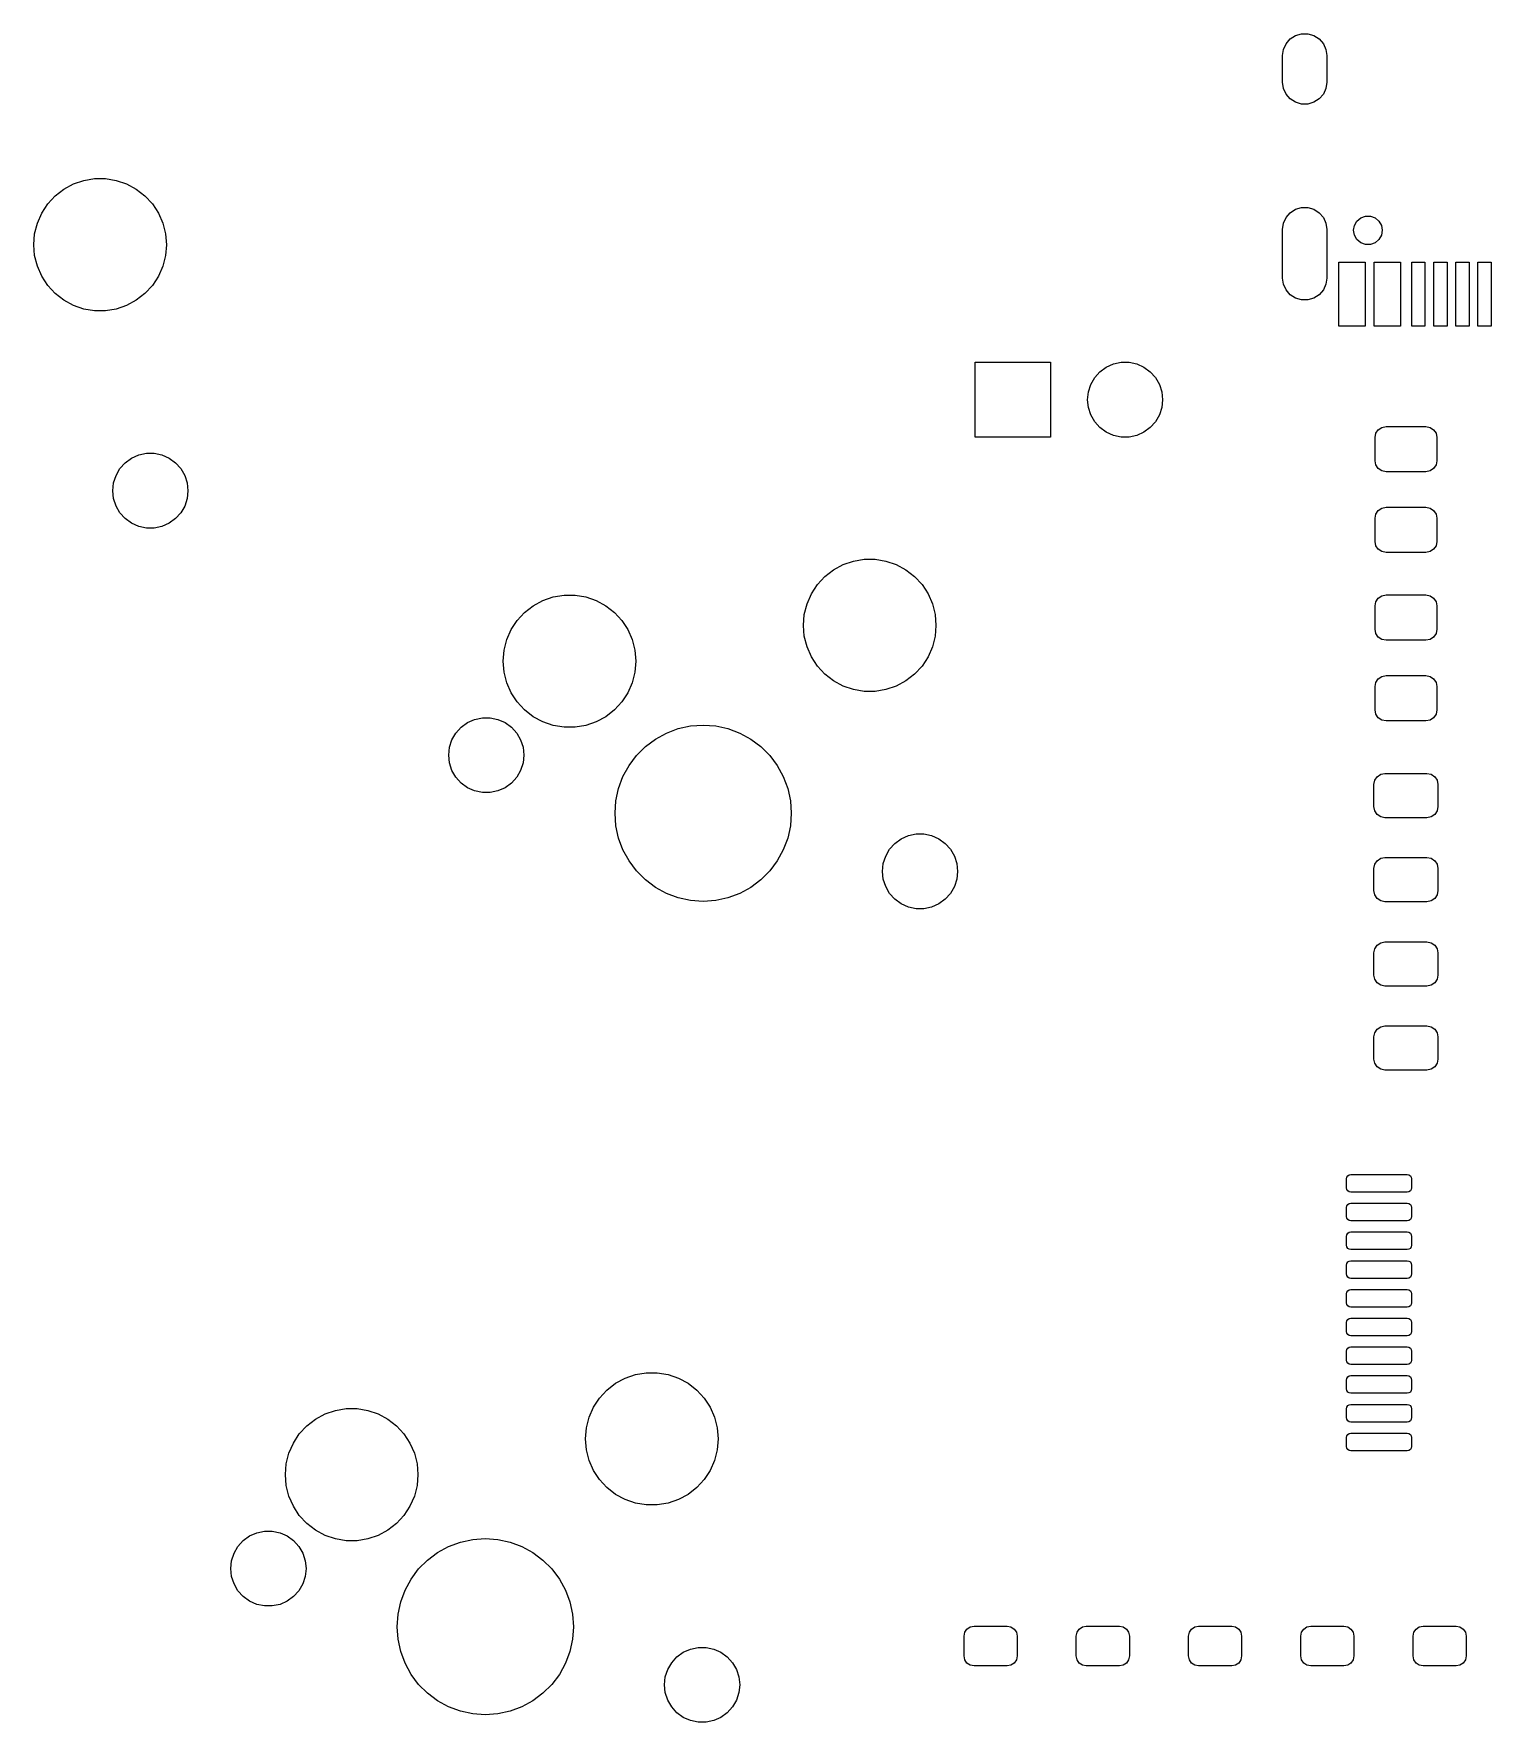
# Model space of a CAD drawing. Extents: x 46 to 265, y -123 to -28.
# Drawn here: x 122.88 to 155.85, y -73.86 to -35.67 of the extents above; entities that cross this region are included whole.
import ezdxf

# ---------------------------------------------------------------- set-up
doc = ezdxf.new("R2010")
doc.units = 0
doc.layers.add('BLACK', color=7, linetype='CONTINUOUS')

msp = doc.modelspace()

# ---------------------------------------------------------------- linework, layer by layer
at = {"layer": 'BLACK', "linetype": 'CONTINUOUS'}
for p, q in [((151.154, -36.0191), (151.213, -35.8897)), ((151.213, -35.8897), (151.307, -35.7821)), ((151.307, -35.7821), (151.426, -35.7052)), ((151.426, -35.7052), (151.563, -35.6651)), ((151.563, -35.6651), (151.705, -35.6651)), ((151.705, -35.6651), (151.842, -35.7052)), ((151.842, -35.7052), (151.961, -35.7821)), ((151.961, -35.7821), (152.055, -35.8897)), ((152.055, -35.8897), (152.114, -36.0191)), ((151.134, -36.16), (151.154, -36.0191)), ((151.134, -36.76), (151.134, -36.16)), ((152.114, -36.0191), (152.134, -36.16)), ((152.134, -36.16), (152.134, -36.76)), ((151.154, -36.9009), (151.134, -36.76)), ((151.213, -37.0303), (151.154, -36.9009)), ((151.307, -37.1379), (151.213, -37.0303)), ((152.055, -37.0303), (151.961, -37.1379)), ((152.114, -36.9009), (152.055, -37.0303)), ((152.134, -36.76), (152.114, -36.9009)), ((151.426, -37.2148), (151.307, -37.1379)), ((151.563, -37.2549), (151.426, -37.2148)), ((151.705, -37.2549), (151.563, -37.2549)), ((151.842, -37.2148), (151.705, -37.2549)), ((151.961, -37.1379), (151.842, -37.2148)), ((124.007, -38.983), (124.252, -38.9422)), ((124.252, -38.9422), (124.499, -38.9422)), ((124.499, -38.9422), (124.744, -38.983)), ((123.192, -39.5157), (123.36, -39.3335)), ((123.36, -39.3335), (123.555, -39.1813)), ((123.555, -39.1813), (123.773, -39.0634)), ((123.773, -39.0634), (124.007, -38.983)), ((124.744, -38.983), (124.978, -39.0634)), ((124.978, -39.0634), (125.196, -39.1813)), ((125.196, -39.1813), (125.392, -39.3335)), ((125.392, -39.3335), (125.559, -39.5157)), ((123.056, -39.7231), (123.192, -39.5157)), ((125.559, -39.5157), (125.695, -39.7231)), ((151.213, -39.8197), (151.307, -39.7121)), ((151.307, -39.7121), (151.426, -39.6352)), ((151.426, -39.6352), (151.563, -39.5951)), ((151.563, -39.5951), (151.705, -39.5951)), ((151.705, -39.5951), (151.842, -39.6352)), ((151.842, -39.6352), (151.961, -39.7121)), ((151.961, -39.7121), (152.055, -39.8197)), ((122.896, -40.1902), (122.957, -39.95)), ((122.957, -39.95), (123.056, -39.7231)), ((125.695, -39.7231), (125.794, -39.95)), ((125.794, -39.95), (125.855, -40.1902)), ((151.134, -40.09), (151.154, -39.9491)), ((151.134, -41.19), (151.134, -40.09)), ((151.154, -39.9491), (151.213, -39.8197)), ((152.055, -39.8197), (152.114, -39.9491)), ((152.114, -39.9491), (152.134, -40.09)), ((152.134, -40.09), (152.134, -41.19)), ((152.739, -40.11), (152.759, -39.9988)), ((152.759, -39.9988), (152.815, -39.9011)), ((152.815, -39.9011), (152.901, -39.8285)), ((152.901, -39.8285), (153.008, -39.7899)), ((153.008, -39.7899), (153.12, -39.7899)), ((153.12, -39.7899), (153.226, -39.8285)), ((153.226, -39.8285), (153.313, -39.9011)), ((153.313, -39.9011), (153.369, -39.9988)), ((153.369, -39.9988), (153.389, -40.11)), ((122.876, -40.4371), (122.896, -40.1902)), ((122.896, -40.684), (122.876, -40.4371)), ((125.855, -40.1902), (125.876, -40.4371)), ((125.876, -40.4371), (125.855, -40.684)), ((152.759, -40.2212), (152.739, -40.11)), ((152.815, -40.3189), (152.759, -40.2212)), ((152.901, -40.3915), (152.815, -40.3189)), ((153.008, -40.4301), (152.901, -40.3915)), ((153.12, -40.4301), (153.008, -40.4301)), ((153.226, -40.3915), (153.12, -40.4301)), ((153.313, -40.3189), (153.226, -40.3915)), ((153.369, -40.2212), (153.313, -40.3189)), ((153.389, -40.11), (153.369, -40.2212)), ((122.957, -40.9241), (122.896, -40.684)), ((125.855, -40.684), (125.794, -40.9241)), ((152.404, -42.28), (152.404, -40.83)), ((152.404, -40.83), (153.004, -40.83)), ((153.004, -40.83), (153.004, -42.28)), ((153.204, -42.28), (153.204, -40.83)), ((153.204, -40.83), (153.804, -40.83)), ((153.804, -40.83), (153.804, -42.28)), ((154.054, -42.28), (154.054, -40.83)), ((154.054, -40.83), (154.354, -40.83)), ((154.354, -40.83), (154.354, -42.28)), ((154.554, -42.28), (154.554, -40.83)), ((154.554, -40.83), (154.854, -40.83)), ((154.854, -40.83), (154.854, -42.28)), ((155.054, -42.28), (155.054, -40.83)), ((155.054, -40.83), (155.354, -40.83)), ((155.354, -40.83), (155.354, -42.28)), ((155.554, -42.28), (155.554, -40.83)), ((155.554, -40.83), (155.854, -40.83)), ((155.854, -40.83), (155.854, -42.28)), ((123.056, -41.151), (122.957, -40.9241)), ((123.192, -41.3584), (123.056, -41.151)), ((125.695, -41.151), (125.559, -41.3584)), ((125.794, -40.9241), (125.695, -41.151)), ((151.154, -41.3309), (151.134, -41.19)), ((152.134, -41.19), (152.114, -41.3309)), ((123.36, -41.5407), (123.192, -41.3584)), ((123.555, -41.6928), (123.36, -41.5407)), ((125.392, -41.5407), (125.196, -41.6928)), ((125.559, -41.3584), (125.392, -41.5407)), ((151.213, -41.4603), (151.154, -41.3309)), ((151.307, -41.5679), (151.213, -41.4603)), ((151.426, -41.6448), (151.307, -41.5679)), ((151.961, -41.5679), (151.842, -41.6448)), ((152.055, -41.4603), (151.961, -41.5679)), ((152.114, -41.3309), (152.055, -41.4603)), ((123.773, -41.8107), (123.555, -41.6928)), ((124.007, -41.8912), (123.773, -41.8107)), ((124.252, -41.9319), (124.007, -41.8912)), ((124.499, -41.9319), (124.252, -41.9319)), ((124.744, -41.8912), (124.499, -41.9319)), ((124.978, -41.8107), (124.744, -41.8912)), ((125.196, -41.6928), (124.978, -41.8107)), ((151.563, -41.6849), (151.426, -41.6448)), ((151.705, -41.6849), (151.563, -41.6849)), ((151.842, -41.6448), (151.705, -41.6849)), ((153.004, -42.28), (152.404, -42.28)), ((153.804, -42.28), (153.204, -42.28)), ((154.354, -42.28), (154.054, -42.28)), ((154.854, -42.28), (154.554, -42.28)), ((155.354, -42.28), (155.054, -42.28)), ((155.854, -42.28), (155.554, -42.28)), ((144.179, -44.792), (144.179, -43.092)), ((144.179, -43.092), (145.879, -43.092)), ((145.879, -43.092), (145.879, -44.792)), ((147.144, -43.2059), (147.306, -43.1336)), ((147.306, -43.1336), (147.48, -43.0967)), ((147.48, -43.0967), (147.658, -43.0967)), ((147.658, -43.0967), (147.832, -43.1336)), ((147.832, -43.1336), (147.994, -43.2059)), ((146.792, -43.5963), (146.881, -43.4424)), ((146.881, -43.4424), (147, -43.3103)), ((147, -43.3103), (147.144, -43.2059)), ((147.994, -43.2059), (148.138, -43.3103)), ((148.138, -43.3103), (148.257, -43.4424)), ((148.257, -43.4424), (148.346, -43.5963)), ((146.719, -43.942), (146.738, -43.7653)), ((146.738, -43.7653), (146.792, -43.5963)), ((148.346, -43.5963), (148.4, -43.7653)), ((148.4, -43.7653), (148.419, -43.942)), ((146.738, -44.1187), (146.719, -43.942)), ((146.792, -44.2877), (146.738, -44.1187)), ((146.881, -44.4416), (146.792, -44.2877)), ((148.346, -44.2877), (148.257, -44.4416)), ((148.4, -44.1187), (148.346, -44.2877)), ((148.419, -43.942), (148.4, -44.1187)), ((147, -44.5737), (146.881, -44.4416)), ((147.144, -44.6781), (147, -44.5737)), ((147.306, -44.7504), (147.144, -44.6781)), ((147.994, -44.6781), (147.832, -44.7504)), ((148.138, -44.5737), (147.994, -44.6781)), ((148.257, -44.4416), (148.138, -44.5737)), ((153.243, -44.7033), (153.297, -44.6222)), ((153.297, -44.6222), (153.378, -44.568)), ((153.378, -44.568), (153.474, -44.549)), ((153.474, -44.549), (154.374, -44.549)), ((154.374, -44.549), (154.47, -44.568)), ((154.47, -44.568), (154.551, -44.6222)), ((154.551, -44.6222), (154.605, -44.7033)), ((145.879, -44.792), (144.179, -44.792)), ((147.48, -44.7873), (147.306, -44.7504)), ((147.658, -44.7873), (147.48, -44.7873)), ((147.832, -44.7504), (147.658, -44.7873)), ((153.224, -44.799), (153.243, -44.7033)), ((153.224, -45.324), (153.224, -44.799)), ((154.605, -44.7033), (154.624, -44.799)), ((154.624, -44.799), (154.624, -45.324)), ((124.826, -45.5012), (124.945, -45.369)), ((124.945, -45.369), (125.089, -45.2645)), ((125.089, -45.2645), (125.251, -45.1921)), ((125.251, -45.1921), (125.425, -45.1551)), ((125.425, -45.1551), (125.603, -45.1551)), ((125.603, -45.1551), (125.777, -45.1921)), ((125.777, -45.1921), (125.94, -45.2645)), ((125.94, -45.2645), (126.084, -45.369)), ((126.084, -45.369), (126.203, -45.5012)), ((153.243, -45.4197), (153.224, -45.324)), ((153.297, -45.5008), (153.243, -45.4197)), ((154.605, -45.4197), (154.551, -45.5008)), ((154.624, -45.324), (154.605, -45.4197)), ((124.663, -46.0014), (124.682, -45.8245)), ((124.682, -45.8245), (124.737, -45.6553)), ((124.737, -45.6553), (124.826, -45.5012)), ((126.203, -45.5012), (126.292, -45.6553)), ((126.292, -45.6553), (126.347, -45.8245)), ((126.347, -45.8245), (126.365, -46.0014)), ((153.378, -45.555), (153.297, -45.5008)), ((153.474, -45.574), (153.378, -45.555)), ((154.374, -45.574), (153.474, -45.574)), ((154.47, -45.555), (154.374, -45.574)), ((154.551, -45.5008), (154.47, -45.555)), ((124.682, -46.1783), (124.663, -46.0014)), ((124.737, -46.3475), (124.682, -46.1783)), ((126.347, -46.1783), (126.292, -46.3475)), ((126.365, -46.0014), (126.347, -46.1783)), ((124.826, -46.5015), (124.737, -46.3475)), ((124.945, -46.6337), (124.826, -46.5015)), ((126.203, -46.5015), (126.084, -46.6337)), ((126.292, -46.3475), (126.203, -46.5015)), ((153.224, -46.624), (153.243, -46.5283)), ((153.243, -46.5283), (153.297, -46.4472)), ((153.297, -46.4472), (153.378, -46.393)), ((153.378, -46.393), (153.474, -46.374)), ((153.474, -46.374), (154.374, -46.374)), ((154.374, -46.374), (154.47, -46.393)), ((154.47, -46.393), (154.551, -46.4472)), ((154.551, -46.4472), (154.605, -46.5283)), ((154.605, -46.5283), (154.624, -46.624)), ((125.089, -46.7383), (124.945, -46.6337)), ((125.251, -46.8106), (125.089, -46.7383)), ((125.425, -46.8476), (125.251, -46.8106)), ((125.603, -46.8476), (125.425, -46.8476)), ((125.777, -46.8106), (125.603, -46.8476)), ((125.94, -46.7383), (125.777, -46.8106)), ((126.084, -46.6337), (125.94, -46.7383)), ((153.224, -47.149), (153.224, -46.624)), ((154.624, -46.624), (154.624, -47.149)), ((153.243, -47.2447), (153.224, -47.149)), ((153.297, -47.3258), (153.243, -47.2447)), ((153.378, -47.38), (153.297, -47.3258)), ((154.551, -47.3258), (154.47, -47.38)), ((154.605, -47.2447), (154.551, -47.3258)), ((154.624, -47.149), (154.605, -47.2447)), ((140.97, -47.792), (141.188, -47.6741)), ((141.188, -47.6741), (141.422, -47.5936)), ((141.422, -47.5936), (141.667, -47.5529)), ((141.667, -47.5529), (141.914, -47.5529)), ((141.914, -47.5529), (142.159, -47.5936)), ((142.159, -47.5936), (142.393, -47.6741)), ((142.393, -47.6741), (142.611, -47.792)), ((153.474, -47.399), (153.378, -47.38)), ((154.374, -47.399), (153.474, -47.399)), ((154.47, -47.38), (154.374, -47.399)), ((140.607, -48.1264), (140.774, -47.9442)), ((140.774, -47.9442), (140.97, -47.792)), ((142.611, -47.792), (142.806, -47.9442)), ((142.806, -47.9442), (142.974, -48.1264)), ((134.179, -48.6019), (134.397, -48.484)), ((134.397, -48.484), (134.631, -48.4036)), ((134.631, -48.4036), (134.876, -48.3628)), ((134.876, -48.3628), (135.123, -48.3628)), ((135.123, -48.3628), (135.368, -48.4036)), ((135.368, -48.4036), (135.602, -48.484)), ((135.602, -48.484), (135.82, -48.6019)), ((140.372, -48.5607), (140.471, -48.3338)), ((140.471, -48.3338), (140.607, -48.1264)), ((142.974, -48.1264), (143.11, -48.3338)), ((143.11, -48.3338), (143.209, -48.5607)), ((153.243, -48.5133), (153.297, -48.4322)), ((153.297, -48.4322), (153.378, -48.378)), ((153.378, -48.378), (153.474, -48.359)), ((153.474, -48.359), (154.374, -48.359)), ((154.374, -48.359), (154.47, -48.378)), ((154.47, -48.378), (154.551, -48.4322)), ((154.551, -48.4322), (154.605, -48.5133)), ((133.816, -48.9364), (133.983, -48.7541)), ((133.983, -48.7541), (134.179, -48.6019)), ((135.82, -48.6019), (136.015, -48.7541)), ((136.015, -48.7541), (136.183, -48.9364)), ((140.29, -49.0477), (140.311, -48.8009)), ((140.311, -48.8009), (140.372, -48.5607)), ((143.209, -48.5607), (143.27, -48.8009)), ((143.27, -48.8009), (143.29, -49.0477)), ((153.224, -48.609), (153.243, -48.5133)), ((153.224, -49.134), (153.224, -48.609)), ((154.605, -48.5133), (154.624, -48.609)), ((154.624, -48.609), (154.624, -49.134)), ((133.581, -49.3706), (133.68, -49.1438)), ((133.68, -49.1438), (133.816, -48.9364)), ((136.183, -48.9364), (136.319, -49.1438)), ((136.319, -49.1438), (136.418, -49.3706)), ((140.311, -49.2946), (140.29, -49.0477)), ((143.29, -49.0477), (143.27, -49.2946)), ((153.243, -49.2297), (153.224, -49.134)), ((153.297, -49.3108), (153.243, -49.2297)), ((154.605, -49.2297), (154.551, -49.3108)), ((154.624, -49.134), (154.605, -49.2297)), ((133.499, -49.8577), (133.52, -49.6108)), ((133.52, -49.6108), (133.581, -49.3706)), ((136.418, -49.3706), (136.479, -49.6108)), ((136.479, -49.6108), (136.499, -49.8577)), ((140.372, -49.5348), (140.311, -49.2946)), ((140.471, -49.7617), (140.372, -49.5348)), ((143.209, -49.5348), (143.11, -49.7617)), ((143.27, -49.2946), (143.209, -49.5348)), ((153.378, -49.365), (153.297, -49.3108)), ((153.474, -49.384), (153.378, -49.365)), ((154.374, -49.384), (153.474, -49.384)), ((154.47, -49.365), (154.374, -49.384)), ((154.551, -49.3108), (154.47, -49.365)), ((133.52, -50.1046), (133.499, -49.8577)), ((136.499, -49.8577), (136.479, -50.1046)), ((140.607, -49.9691), (140.471, -49.7617)), ((140.774, -50.1513), (140.607, -49.9691)), ((142.974, -49.9691), (142.806, -50.1513)), ((143.11, -49.7617), (142.974, -49.9691)), ((133.581, -50.3447), (133.52, -50.1046)), ((133.68, -50.5716), (133.581, -50.3447)), ((136.418, -50.3447), (136.319, -50.5716)), ((136.479, -50.1046), (136.418, -50.3447)), ((140.97, -50.3035), (140.774, -50.1513)), ((141.188, -50.4214), (140.97, -50.3035)), ((142.611, -50.3035), (142.393, -50.4214)), ((142.806, -50.1513), (142.611, -50.3035)), ((153.224, -50.434), (153.243, -50.3383)), ((153.243, -50.3383), (153.297, -50.2572)), ((153.297, -50.2572), (153.378, -50.203)), ((153.378, -50.203), (153.474, -50.184)), ((153.474, -50.184), (154.374, -50.184)), ((154.374, -50.184), (154.47, -50.203)), ((154.47, -50.203), (154.551, -50.2572)), ((154.551, -50.2572), (154.605, -50.3383)), ((154.605, -50.3383), (154.624, -50.434)), ((133.816, -50.779), (133.68, -50.5716)), ((133.983, -50.9613), (133.816, -50.779)), ((136.183, -50.779), (136.015, -50.9613)), ((136.319, -50.5716), (136.183, -50.779)), ((141.422, -50.5018), (141.188, -50.4214)), ((141.667, -50.5426), (141.422, -50.5018)), ((141.914, -50.5426), (141.667, -50.5426)), ((142.159, -50.5018), (141.914, -50.5426)), ((142.393, -50.4214), (142.159, -50.5018)), ((153.224, -50.959), (153.224, -50.434)), ((154.624, -50.434), (154.624, -50.959)), ((132.69, -51.2455), (132.852, -51.1732)), ((132.852, -51.1732), (133.026, -51.1362)), ((133.026, -51.1362), (133.204, -51.1362)), ((133.204, -51.1362), (133.378, -51.1732)), ((133.378, -51.1732), (133.541, -51.2455)), ((134.179, -51.1134), (133.983, -50.9613)), ((134.397, -51.2314), (134.179, -51.1134)), ((135.82, -51.1134), (135.602, -51.2314)), ((136.015, -50.9613), (135.82, -51.1134)), ((153.243, -51.0547), (153.224, -50.959)), ((153.297, -51.1358), (153.243, -51.0547)), ((153.378, -51.19), (153.297, -51.1358)), ((154.551, -51.1358), (154.47, -51.19)), ((154.605, -51.0547), (154.551, -51.1358)), ((154.624, -50.959), (154.605, -51.0547)), ((132.338, -51.6364), (132.427, -51.4823)), ((132.427, -51.4823), (132.546, -51.3501)), ((132.546, -51.3501), (132.69, -51.2455)), ((133.541, -51.2455), (133.685, -51.3501)), ((133.685, -51.3501), (133.804, -51.4823)), ((133.804, -51.4823), (133.893, -51.6364)), ((134.631, -51.3118), (134.397, -51.2314)), ((134.876, -51.3526), (134.631, -51.3118)), ((135.123, -51.3526), (134.876, -51.3526)), ((135.368, -51.3118), (135.123, -51.3526)), ((135.602, -51.2314), (135.368, -51.3118)), ((136.944, -51.6199), (137.194, -51.4835)), ((137.194, -51.4835), (137.46, -51.3841)), ((137.46, -51.3841), (137.738, -51.3236)), ((137.738, -51.3236), (138.022, -51.3033)), ((138.022, -51.3033), (138.306, -51.3236)), ((138.306, -51.3236), (138.584, -51.3841)), ((138.584, -51.3841), (138.85, -51.4835)), ((138.85, -51.4835), (139.1, -51.6199)), ((153.474, -51.209), (153.378, -51.19)), ((154.374, -51.209), (153.474, -51.209)), ((154.47, -51.19), (154.374, -51.209)), ((132.264, -51.9824), (132.283, -51.8055)), ((132.283, -51.8055), (132.338, -51.6364)), ((133.893, -51.6364), (133.948, -51.8055)), ((133.948, -51.8055), (133.966, -51.9824)), ((136.515, -51.9915), (136.716, -51.7904)), ((136.716, -51.7904), (136.944, -51.6199)), ((139.1, -51.6199), (139.328, -51.7904)), ((139.328, -51.7904), (139.529, -51.9915)), ((132.283, -52.1594), (132.264, -51.9824)), ((132.338, -52.3285), (132.283, -52.1594)), ((133.948, -52.1594), (133.893, -52.3285)), ((133.966, -51.9824), (133.948, -52.1594)), ((136.208, -52.469), (136.345, -52.2193)), ((136.345, -52.2193), (136.515, -51.9915)), ((139.529, -51.9915), (139.7, -52.2193)), ((139.7, -52.2193), (139.836, -52.469)), ((132.427, -52.4826), (132.338, -52.3285)), ((132.546, -52.6148), (132.427, -52.4826)), ((132.69, -52.7193), (132.546, -52.6148)), ((133.685, -52.6148), (133.541, -52.7193)), ((133.804, -52.4826), (133.685, -52.6148)), ((133.893, -52.3285), (133.804, -52.4826)), ((136.109, -52.7355), (136.208, -52.469)), ((139.836, -52.469), (139.935, -52.7355)), ((153.199, -52.648), (153.218, -52.5523)), ((153.199, -53.148), (153.199, -52.648)), ((153.218, -52.5523), (153.272, -52.4712)), ((153.272, -52.4712), (153.353, -52.417)), ((153.353, -52.417), (153.449, -52.398)), ((153.449, -52.398), (154.399, -52.398)), ((154.399, -52.398), (154.495, -52.417)), ((154.495, -52.417), (154.576, -52.4712)), ((154.576, -52.4712), (154.63, -52.5523)), ((154.63, -52.5523), (154.649, -52.648)), ((154.649, -52.648), (154.649, -53.148)), ((132.852, -52.7917), (132.69, -52.7193)), ((133.026, -52.8287), (132.852, -52.7917)), ((133.204, -52.8287), (133.026, -52.8287)), ((133.378, -52.7917), (133.204, -52.8287)), ((133.541, -52.7193), (133.378, -52.7917)), ((136.028, -53.2972), (136.049, -53.0135)), ((136.049, -53.0135), (136.109, -52.7355)), ((139.935, -52.7355), (139.996, -53.0135)), ((139.996, -53.0135), (140.016, -53.2972)), ((136.049, -53.581), (136.028, -53.2972)), ((140.016, -53.2972), (139.996, -53.581)), ((153.218, -53.2437), (153.199, -53.148)), ((153.272, -53.3248), (153.218, -53.2437)), ((153.353, -53.379), (153.272, -53.3248)), ((153.449, -53.398), (153.353, -53.379)), ((154.399, -53.398), (153.449, -53.398)), ((154.495, -53.379), (154.399, -53.398)), ((154.576, -53.3248), (154.495, -53.379)), ((154.63, -53.2437), (154.576, -53.3248)), ((154.649, -53.148), (154.63, -53.2437)), ((136.109, -53.859), (136.049, -53.581)), ((139.996, -53.581), (139.935, -53.859)), ((142.504, -53.8751), (142.666, -53.8028)), ((142.666, -53.8028), (142.84, -53.7658)), ((142.84, -53.7658), (143.018, -53.7658)), ((143.018, -53.7658), (143.192, -53.8028)), ((143.192, -53.8028), (143.355, -53.8751)), ((136.208, -54.1255), (136.109, -53.859)), ((136.345, -54.3752), (136.208, -54.1255)), ((139.836, -54.1255), (139.7, -54.3752)), ((139.935, -53.859), (139.836, -54.1255)), ((142.152, -54.266), (142.241, -54.1119)), ((142.241, -54.1119), (142.36, -53.9797)), ((142.36, -53.9797), (142.504, -53.8751)), ((143.355, -53.8751), (143.498, -53.9797)), ((143.498, -53.9797), (143.617, -54.1119)), ((143.617, -54.1119), (143.706, -54.266)), ((136.515, -54.603), (136.345, -54.3752)), ((136.716, -54.8041), (136.515, -54.603)), ((139.529, -54.603), (139.328, -54.8041)), ((139.7, -54.3752), (139.529, -54.603)), ((142.078, -54.612), (142.097, -54.4351)), ((142.097, -54.789), (142.078, -54.612)), ((142.097, -54.4351), (142.152, -54.266)), ((143.706, -54.266), (143.761, -54.4351)), ((143.761, -54.4351), (143.78, -54.612)), ((143.78, -54.612), (143.761, -54.789)), ((153.199, -54.548), (153.218, -54.4523)), ((153.199, -55.048), (153.199, -54.548)), ((153.218, -54.4523), (153.272, -54.3712)), ((153.272, -54.3712), (153.353, -54.317)), ((153.353, -54.317), (153.449, -54.298)), ((153.449, -54.298), (154.399, -54.298)), ((154.399, -54.298), (154.495, -54.317)), ((154.495, -54.317), (154.576, -54.3712)), ((154.576, -54.3712), (154.63, -54.4523)), ((154.63, -54.4523), (154.649, -54.548)), ((154.649, -54.548), (154.649, -55.048)), ((136.944, -54.9746), (136.716, -54.8041)), ((137.194, -55.111), (136.944, -54.9746)), ((139.1, -54.9746), (138.85, -55.111)), ((139.328, -54.8041), (139.1, -54.9746)), ((142.152, -54.9581), (142.097, -54.789)), ((142.241, -55.1122), (142.152, -54.9581)), ((143.706, -54.9581), (143.617, -55.1122)), ((143.761, -54.789), (143.706, -54.9581)), ((137.46, -55.2104), (137.194, -55.111)), ((137.738, -55.2709), (137.46, -55.2104)), ((138.022, -55.2911), (137.738, -55.2709)), ((138.306, -55.2709), (138.022, -55.2911)), ((138.584, -55.2104), (138.306, -55.2709)), ((138.85, -55.111), (138.584, -55.2104)), ((142.36, -55.2444), (142.241, -55.1122)), ((142.504, -55.349), (142.36, -55.2444)), ((142.666, -55.4213), (142.504, -55.349)), ((143.355, -55.349), (143.192, -55.4213)), ((143.498, -55.2444), (143.355, -55.349)), ((143.617, -55.1122), (143.498, -55.2444)), ((153.218, -55.1437), (153.199, -55.048)), ((153.272, -55.2248), (153.218, -55.1437)), ((153.353, -55.279), (153.272, -55.2248)), ((153.449, -55.298), (153.353, -55.279)), ((154.399, -55.298), (153.449, -55.298)), ((154.495, -55.279), (154.399, -55.298)), ((154.576, -55.2248), (154.495, -55.279)), ((154.63, -55.1437), (154.576, -55.2248)), ((154.649, -55.048), (154.63, -55.1437)), ((142.84, -55.4583), (142.666, -55.4213)), ((143.018, -55.4583), (142.84, -55.4583)), ((143.192, -55.4213), (143.018, -55.4583)), ((153.199, -56.458), (153.218, -56.3623)), ((153.199, -56.958), (153.199, -56.458)), ((153.218, -56.3623), (153.272, -56.2812)), ((153.272, -56.2812), (153.353, -56.227)), ((153.353, -56.227), (153.449, -56.208)), ((153.449, -56.208), (154.399, -56.208)), ((154.399, -56.208), (154.495, -56.227)), ((154.495, -56.227), (154.576, -56.2812)), ((154.576, -56.2812), (154.63, -56.3623)), ((154.63, -56.3623), (154.649, -56.458)), ((154.649, -56.458), (154.649, -56.958)), ((153.218, -57.0537), (153.199, -56.958)), ((153.272, -57.1348), (153.218, -57.0537)), ((153.353, -57.189), (153.272, -57.1348)), ((153.449, -57.208), (153.353, -57.189)), ((154.399, -57.208), (153.449, -57.208)), ((154.495, -57.189), (154.399, -57.208)), ((154.576, -57.1348), (154.495, -57.189)), ((154.63, -57.0537), (154.576, -57.1348)), ((154.649, -56.958), (154.63, -57.0537)), ((153.199, -58.358), (153.218, -58.2623)), ((153.199, -58.858), (153.199, -58.358)), ((153.218, -58.2623), (153.272, -58.1812)), ((153.272, -58.1812), (153.353, -58.127)), ((153.353, -58.127), (153.449, -58.108)), ((153.449, -58.108), (154.399, -58.108)), ((154.399, -58.108), (154.495, -58.127)), ((154.495, -58.127), (154.576, -58.1812)), ((154.576, -58.1812), (154.63, -58.2623)), ((154.63, -58.2623), (154.649, -58.358)), ((154.649, -58.358), (154.649, -58.858)), ((153.218, -58.9537), (153.199, -58.858)), ((153.272, -59.0348), (153.218, -58.9537)), ((153.353, -59.089), (153.272, -59.0348)), ((153.449, -59.108), (153.353, -59.089)), ((154.399, -59.108), (153.449, -59.108)), ((154.495, -59.089), (154.399, -59.108)), ((154.576, -59.0348), (154.495, -59.089)), ((154.63, -58.9537), (154.576, -59.0348)), ((154.649, -58.858), (154.63, -58.9537)), ((152.607, -61.4983), (152.64, -61.4766)), ((152.64, -61.4766), (152.678, -61.469)), ((152.678, -61.469), (153.953, -61.469)), ((153.953, -61.469), (153.991, -61.4766)), ((153.991, -61.4766), (154.024, -61.4983)), ((152.578, -61.569), (152.586, -61.5307)), ((152.578, -61.769), (152.578, -61.569)), ((152.586, -61.8073), (152.578, -61.769)), ((152.586, -61.5307), (152.607, -61.4983)), ((152.607, -61.8397), (152.586, -61.8073)), ((152.64, -61.8614), (152.607, -61.8397)), ((152.678, -61.869), (152.64, -61.8614)), ((153.953, -61.869), (152.678, -61.869)), ((153.991, -61.8614), (153.953, -61.869)), ((154.024, -61.8397), (153.991, -61.8614)), ((154.024, -61.4983), (154.045, -61.5307)), ((154.045, -61.8073), (154.024, -61.8397)), ((154.045, -61.5307), (154.053, -61.569)), ((154.053, -61.769), (154.045, -61.8073)), ((154.053, -61.569), (154.053, -61.769)), ((152.578, -62.219), (152.586, -62.1807)), ((152.578, -62.419), (152.578, -62.219)), ((152.586, -62.1807), (152.607, -62.1483)), ((152.607, -62.1483), (152.64, -62.1266)), ((152.64, -62.1266), (152.678, -62.119)), ((152.678, -62.119), (153.953, -62.119)), ((153.953, -62.119), (153.991, -62.1266)), ((153.991, -62.1266), (154.024, -62.1483)), ((154.024, -62.1483), (154.045, -62.1807)), ((154.045, -62.1807), (154.053, -62.219)), ((154.053, -62.219), (154.053, -62.419)), ((152.586, -62.4573), (152.578, -62.419)), ((152.607, -62.4897), (152.586, -62.4573)), ((152.64, -62.5114), (152.607, -62.4897)), ((152.678, -62.519), (152.64, -62.5114)), ((153.953, -62.519), (152.678, -62.519)), ((153.991, -62.5114), (153.953, -62.519)), ((154.024, -62.4897), (153.991, -62.5114)), ((154.045, -62.4573), (154.024, -62.4897)), ((154.053, -62.419), (154.045, -62.4573)), ((152.578, -62.869), (152.586, -62.8307)), ((152.578, -63.069), (152.578, -62.869)), ((152.586, -62.8307), (152.607, -62.7983)), ((152.607, -62.7983), (152.64, -62.7766)), ((152.64, -62.7766), (152.678, -62.769)), ((152.678, -62.769), (153.953, -62.769)), ((153.953, -62.769), (153.991, -62.7766)), ((153.991, -62.7766), (154.024, -62.7983)), ((154.024, -62.7983), (154.045, -62.8307)), ((154.045, -62.8307), (154.053, -62.869)), ((154.053, -62.869), (154.053, -63.069)), ((152.586, -63.1073), (152.578, -63.069)), ((152.607, -63.1397), (152.586, -63.1073)), ((152.64, -63.1614), (152.607, -63.1397)), ((152.678, -63.169), (152.64, -63.1614)), ((153.953, -63.169), (152.678, -63.169)), ((153.991, -63.1614), (153.953, -63.169)), ((154.024, -63.1397), (153.991, -63.1614)), ((154.045, -63.1073), (154.024, -63.1397)), ((154.053, -63.069), (154.045, -63.1073)), ((152.578, -63.519), (152.586, -63.4807)), ((152.578, -63.719), (152.578, -63.519)), ((152.586, -63.7573), (152.578, -63.719)), ((152.586, -63.4807), (152.607, -63.4483)), ((152.607, -63.7897), (152.586, -63.7573)), ((152.607, -63.4483), (152.64, -63.4266)), ((152.64, -63.4266), (152.678, -63.419)), ((152.678, -63.419), (153.953, -63.419)), ((153.953, -63.419), (153.991, -63.4266)), ((153.991, -63.4266), (154.024, -63.4483)), ((154.024, -63.4483), (154.045, -63.4807)), ((154.045, -63.7573), (154.024, -63.7897)), ((154.045, -63.4807), (154.053, -63.519)), ((154.053, -63.719), (154.045, -63.7573)), ((154.053, -63.519), (154.053, -63.719)), ((152.578, -64.169), (152.586, -64.1307)), ((152.586, -64.1307), (152.607, -64.0983)), ((152.64, -63.8114), (152.607, -63.7897)), ((152.607, -64.0983), (152.64, -64.0766)), ((152.678, -63.819), (152.64, -63.8114)), ((152.64, -64.0766), (152.678, -64.069)), ((153.953, -63.819), (152.678, -63.819)), ((152.678, -64.069), (153.953, -64.069)), ((153.991, -63.8114), (153.953, -63.819)), ((153.953, -64.069), (153.991, -64.0766)), ((154.024, -63.7897), (153.991, -63.8114)), ((153.991, -64.0766), (154.024, -64.0983)), ((154.024, -64.0983), (154.045, -64.1307)), ((154.045, -64.1307), (154.053, -64.169)), ((152.578, -64.369), (152.578, -64.169)), ((152.586, -64.4073), (152.578, -64.369)), ((152.607, -64.4397), (152.586, -64.4073)), ((152.64, -64.4614), (152.607, -64.4397)), ((152.678, -64.469), (152.64, -64.4614)), ((153.953, -64.469), (152.678, -64.469)), ((153.991, -64.4614), (153.953, -64.469)), ((154.024, -64.4397), (153.991, -64.4614)), ((154.045, -64.4073), (154.024, -64.4397)), ((154.053, -64.369), (154.045, -64.4073)), ((154.053, -64.169), (154.053, -64.369)), ((152.578, -64.819), (152.586, -64.7807)), ((152.578, -65.019), (152.578, -64.819)), ((152.586, -64.7807), (152.607, -64.7483)), ((152.607, -64.7483), (152.64, -64.7266)), ((152.64, -64.7266), (152.678, -64.719)), ((152.678, -64.719), (153.953, -64.719)), ((153.953, -64.719), (153.991, -64.7266)), ((153.991, -64.7266), (154.024, -64.7483)), ((154.024, -64.7483), (154.045, -64.7807)), ((154.045, -64.7807), (154.053, -64.819)), ((154.053, -64.819), (154.053, -65.019)), ((152.586, -65.0573), (152.578, -65.019)), ((152.607, -65.0897), (152.586, -65.0573)), ((152.64, -65.1114), (152.607, -65.0897)), ((152.678, -65.119), (152.64, -65.1114)), ((153.953, -65.119), (152.678, -65.119)), ((153.991, -65.1114), (153.953, -65.119)), ((154.024, -65.0897), (153.991, -65.1114)), ((154.045, -65.0573), (154.024, -65.0897)), ((154.053, -65.019), (154.045, -65.0573)), ((152.578, -65.469), (152.586, -65.4307)), ((152.578, -65.669), (152.578, -65.469)), ((152.586, -65.7073), (152.578, -65.669)), ((152.586, -65.4307), (152.607, -65.3983)), ((152.607, -65.3983), (152.64, -65.3766)), ((152.64, -65.3766), (152.678, -65.369)), ((152.678, -65.369), (153.953, -65.369)), ((153.953, -65.369), (153.991, -65.3766)), ((153.991, -65.3766), (154.024, -65.3983)), ((154.024, -65.3983), (154.045, -65.4307)), ((154.045, -65.4307), (154.053, -65.469)), ((154.053, -65.669), (154.045, -65.7073)), ((154.053, -65.469), (154.053, -65.669)), ((136.039, -66.1929), (136.257, -66.075)), ((136.257, -66.075), (136.492, -65.9945)), ((136.492, -65.9945), (136.736, -65.9538)), ((136.736, -65.9538), (136.984, -65.9538)), ((136.984, -65.9538), (137.228, -65.9945)), ((137.228, -65.9945), (137.462, -66.075)), ((137.462, -66.075), (137.68, -66.1929)), ((152.607, -65.7397), (152.586, -65.7073)), ((152.586, -66.0807), (152.607, -66.0483)), ((152.64, -65.7614), (152.607, -65.7397)), ((152.607, -66.0483), (152.64, -66.0266)), ((152.678, -65.769), (152.64, -65.7614)), ((152.64, -66.0266), (152.678, -66.019)), ((153.953, -65.769), (152.678, -65.769)), ((152.678, -66.019), (153.953, -66.019)), ((153.991, -65.7614), (153.953, -65.769)), ((153.953, -66.019), (153.991, -66.0266)), ((154.024, -65.7397), (153.991, -65.7614)), ((153.991, -66.0266), (154.024, -66.0483)), ((154.045, -65.7073), (154.024, -65.7397)), ((154.024, -66.0483), (154.045, -66.0807)), ((135.676, -66.5273), (135.844, -66.345)), ((135.844, -66.345), (136.039, -66.1929)), ((137.68, -66.1929), (137.876, -66.345)), ((137.876, -66.345), (138.044, -66.5273)), ((152.578, -66.119), (152.586, -66.0807)), ((152.578, -66.319), (152.578, -66.119)), ((152.586, -66.3573), (152.578, -66.319)), ((152.607, -66.3897), (152.586, -66.3573)), ((152.64, -66.4114), (152.607, -66.3897)), ((152.678, -66.419), (152.64, -66.4114)), ((153.953, -66.419), (152.678, -66.419)), ((153.991, -66.4114), (153.953, -66.419)), ((154.024, -66.3897), (153.991, -66.4114)), ((154.045, -66.3573), (154.024, -66.3897)), ((154.045, -66.0807), (154.053, -66.119)), ((154.053, -66.319), (154.045, -66.3573)), ((154.053, -66.119), (154.053, -66.319)), ((129.466, -66.8849), (129.701, -66.8045)), ((129.701, -66.8045), (129.945, -66.7637)), ((129.945, -66.7637), (130.193, -66.7637)), ((130.193, -66.7637), (130.437, -66.8045)), ((130.437, -66.8045), (130.671, -66.8849)), ((135.441, -66.9616), (135.541, -66.7347)), ((135.541, -66.7347), (135.676, -66.5273)), ((138.044, -66.5273), (138.179, -66.7347)), ((138.179, -66.7347), (138.279, -66.9616)), ((152.578, -66.769), (152.586, -66.7307)), ((152.578, -66.969), (152.578, -66.769)), ((152.586, -66.7307), (152.607, -66.6983)), ((152.607, -66.6983), (152.64, -66.6766)), ((152.64, -66.6766), (152.678, -66.669)), ((152.678, -66.669), (153.953, -66.669)), ((153.953, -66.669), (153.991, -66.6766)), ((153.991, -66.6766), (154.024, -66.6983)), ((154.024, -66.6983), (154.045, -66.7307)), ((154.045, -66.7307), (154.053, -66.769)), ((154.053, -66.769), (154.053, -66.969)), ((128.885, -67.3373), (129.053, -67.155)), ((129.053, -67.155), (129.248, -67.0028)), ((129.248, -67.0028), (129.466, -66.8849)), ((130.671, -66.8849), (130.889, -67.0028)), ((130.889, -67.0028), (131.085, -67.155)), ((131.085, -67.155), (131.253, -67.3373)), ((135.36, -67.4486), (135.38, -67.2017)), ((135.38, -67.2017), (135.441, -66.9616)), ((138.279, -66.9616), (138.339, -67.2017)), ((138.339, -67.2017), (138.36, -67.4486)), ((152.586, -67.0073), (152.578, -66.969)), ((152.607, -67.0397), (152.586, -67.0073)), ((152.64, -67.0614), (152.607, -67.0397)), ((152.678, -67.069), (152.64, -67.0614)), ((153.953, -67.069), (152.678, -67.069)), ((153.991, -67.0614), (153.953, -67.069)), ((154.024, -67.0397), (153.991, -67.0614)), ((154.045, -67.0073), (154.024, -67.0397)), ((154.053, -66.969), (154.045, -67.0073)), ((128.65, -67.7715), (128.75, -67.5447)), ((128.75, -67.5447), (128.885, -67.3373)), ((131.253, -67.3373), (131.388, -67.5447)), ((131.388, -67.5447), (131.488, -67.7715)), ((135.38, -67.6955), (135.36, -67.4486)), ((138.36, -67.4486), (138.339, -67.6955)), ((152.578, -67.419), (152.586, -67.3807)), ((152.578, -67.619), (152.578, -67.419)), ((152.586, -67.3807), (152.607, -67.3483)), ((152.607, -67.3483), (152.64, -67.3266)), ((152.64, -67.3266), (152.678, -67.319)), ((152.678, -67.319), (153.953, -67.319)), ((153.953, -67.319), (153.991, -67.3266)), ((153.991, -67.3266), (154.024, -67.3483)), ((154.024, -67.3483), (154.045, -67.3807)), ((154.045, -67.3807), (154.053, -67.419)), ((154.053, -67.419), (154.053, -67.619)), ((128.589, -68.0117), (128.65, -67.7715)), ((131.488, -67.7715), (131.548, -68.0117)), ((135.441, -67.9357), (135.38, -67.6955)), ((135.541, -68.1626), (135.441, -67.9357)), ((138.279, -67.9357), (138.179, -68.1626)), ((138.339, -67.6955), (138.279, -67.9357)), ((152.586, -67.6573), (152.578, -67.619)), ((152.607, -67.6897), (152.586, -67.6573)), ((152.64, -67.7114), (152.607, -67.6897)), ((152.678, -67.719), (152.64, -67.7114)), ((153.953, -67.719), (152.678, -67.719)), ((153.991, -67.7114), (153.953, -67.719)), ((154.024, -67.6897), (153.991, -67.7114)), ((154.045, -67.6573), (154.024, -67.6897)), ((154.053, -67.619), (154.045, -67.6573)), ((128.569, -68.2586), (128.589, -68.0117)), ((128.589, -68.5055), (128.569, -68.2586)), ((131.548, -68.0117), (131.569, -68.2586)), ((131.569, -68.2586), (131.548, -68.5055)), ((135.676, -68.37), (135.541, -68.1626)), ((138.179, -68.1626), (138.044, -68.37)), ((128.65, -68.7456), (128.589, -68.5055)), ((128.75, -68.9725), (128.65, -68.7456)), ((131.488, -68.7456), (131.388, -68.9725)), ((131.548, -68.5055), (131.488, -68.7456)), ((135.844, -68.5522), (135.676, -68.37)), ((136.039, -68.7044), (135.844, -68.5522)), ((136.257, -68.8223), (136.039, -68.7044)), ((137.68, -68.7044), (137.462, -68.8223)), ((137.876, -68.5522), (137.68, -68.7044)), ((138.044, -68.37), (137.876, -68.5522)), ((128.885, -69.1799), (128.75, -68.9725)), ((131.388, -68.9725), (131.253, -69.1799)), ((136.492, -68.9027), (136.257, -68.8223)), ((136.736, -68.9435), (136.492, -68.9027)), ((136.984, -68.9435), (136.736, -68.9435)), ((137.228, -68.9027), (136.984, -68.9435)), ((137.462, -68.8223), (137.228, -68.9027)), ((129.053, -69.3622), (128.885, -69.1799)), ((129.248, -69.5143), (129.053, -69.3622)), ((131.085, -69.3622), (130.889, -69.5143)), ((131.253, -69.1799), (131.085, -69.3622)), ((127.407, -70.0372), (127.496, -69.8832)), ((127.496, -69.8832), (127.615, -69.751)), ((127.615, -69.751), (127.759, -69.6464)), ((127.759, -69.6464), (127.922, -69.5741)), ((127.922, -69.5741), (128.096, -69.5371)), ((128.096, -69.5371), (128.274, -69.5371)), ((128.274, -69.5371), (128.448, -69.5741)), ((128.448, -69.5741), (128.61, -69.6464)), ((128.61, -69.6464), (128.754, -69.751)), ((128.754, -69.751), (128.873, -69.8832)), ((128.873, -69.8832), (128.962, -70.0372)), ((129.466, -69.6322), (129.248, -69.5143)), ((129.701, -69.7127), (129.466, -69.6322)), ((129.945, -69.7535), (129.701, -69.7127)), ((130.193, -69.7535), (129.945, -69.7535)), ((130.437, -69.7127), (130.193, -69.7535)), ((130.671, -69.6322), (130.437, -69.7127)), ((130.889, -69.5143), (130.671, -69.6322)), ((132.014, -70.0208), (132.263, -69.8844)), ((132.263, -69.8844), (132.53, -69.785)), ((132.53, -69.785), (132.808, -69.7245)), ((132.808, -69.7245), (133.092, -69.7042)), ((133.092, -69.7042), (133.375, -69.7245)), ((133.375, -69.7245), (133.653, -69.785)), ((133.653, -69.785), (133.92, -69.8844)), ((133.92, -69.8844), (134.17, -70.0208)), ((127.334, -70.3833), (127.352, -70.2064)), ((127.352, -70.2064), (127.407, -70.0372)), ((128.962, -70.0372), (129.017, -70.2064)), ((129.017, -70.2064), (129.036, -70.3833)), ((131.585, -70.3924), (131.786, -70.1912)), ((131.786, -70.1912), (132.014, -70.0208)), ((134.17, -70.0208), (134.397, -70.1912)), ((134.397, -70.1912), (134.599, -70.3924)), ((127.352, -70.5602), (127.334, -70.3833)), ((127.407, -70.7294), (127.352, -70.5602)), ((129.017, -70.5602), (128.962, -70.7294)), ((129.036, -70.3833), (129.017, -70.5602)), ((131.278, -70.8698), (131.414, -70.6202)), ((131.414, -70.6202), (131.585, -70.3924)), ((134.599, -70.3924), (134.769, -70.6202)), ((134.769, -70.6202), (134.905, -70.8698)), ((127.496, -70.8835), (127.407, -70.7294)), ((127.615, -71.0157), (127.496, -70.8835)), ((127.759, -71.1202), (127.615, -71.0157)), ((128.754, -71.0157), (128.61, -71.1202)), ((128.873, -70.8835), (128.754, -71.0157)), ((128.962, -70.7294), (128.873, -70.8835)), ((131.179, -71.1364), (131.278, -70.8698)), ((134.905, -70.8698), (135.005, -71.1364)), ((127.922, -71.1926), (127.759, -71.1202)), ((128.096, -71.2296), (127.922, -71.1926)), ((128.274, -71.2296), (128.096, -71.2296)), ((128.448, -71.1926), (128.274, -71.2296)), ((128.61, -71.1202), (128.448, -71.1926)), ((131.098, -71.6981), (131.118, -71.4144)), ((131.118, -71.4144), (131.179, -71.1364)), ((135.005, -71.1364), (135.065, -71.4144)), ((135.065, -71.4144), (135.086, -71.6981)), ((131.118, -71.9819), (131.098, -71.6981)), ((135.086, -71.6981), (135.065, -71.9819)), ((143.943, -71.8249), (143.992, -71.7519)), ((143.992, -71.7519), (144.065, -71.7031)), ((144.065, -71.7031), (144.151, -71.686)), ((144.151, -71.686), (144.901, -71.686)), ((144.901, -71.686), (144.987, -71.7031)), ((144.987, -71.7031), (145.06, -71.7519)), ((145.06, -71.7519), (145.109, -71.8249)), ((146.483, -71.8249), (146.532, -71.7519)), ((146.532, -71.7519), (146.605, -71.7031)), ((146.605, -71.7031), (146.691, -71.686)), ((146.691, -71.686), (147.441, -71.686)), ((147.441, -71.686), (147.527, -71.7031)), ((147.527, -71.7031), (147.6, -71.7519)), ((147.6, -71.7519), (147.649, -71.8249)), ((149.023, -71.8249), (149.072, -71.7519)), ((149.072, -71.7519), (149.145, -71.7031)), ((149.145, -71.7031), (149.231, -71.686)), ((149.231, -71.686), (149.981, -71.686)), ((149.981, -71.686), (150.067, -71.7031)), ((150.067, -71.7031), (150.14, -71.7519)), ((150.14, -71.7519), (150.189, -71.8249)), ((151.563, -71.8249), (151.612, -71.7519)), ((151.612, -71.7519), (151.685, -71.7031)), ((151.685, -71.7031), (151.771, -71.686)), ((151.771, -71.686), (152.521, -71.686)), ((152.521, -71.686), (152.607, -71.7031)), ((152.607, -71.7031), (152.68, -71.7519)), ((152.68, -71.7519), (152.729, -71.8249)), ((154.103, -71.8249), (154.152, -71.7519)), ((154.152, -71.7519), (154.225, -71.7031)), ((154.225, -71.7031), (154.311, -71.686)), ((154.311, -71.686), (155.061, -71.686)), ((155.061, -71.686), (155.147, -71.7031)), ((155.147, -71.7031), (155.22, -71.7519)), ((155.22, -71.7519), (155.269, -71.8249)), ((131.179, -72.2599), (131.118, -71.9819)), ((135.065, -71.9819), (135.005, -72.2599)), ((137.736, -72.2037), (137.91, -72.1667)), ((137.91, -72.1667), (138.087, -72.1667)), ((138.087, -72.1667), (138.261, -72.2037)), ((143.926, -71.911), (143.943, -71.8249)), ((143.926, -72.361), (143.926, -71.911)), ((145.109, -71.8249), (145.126, -71.911)), ((145.126, -71.911), (145.126, -72.361)), ((146.466, -71.911), (146.483, -71.8249)), ((146.466, -72.361), (146.466, -71.911)), ((147.649, -71.8249), (147.666, -71.911)), ((147.666, -71.911), (147.666, -72.361)), ((149.006, -71.911), (149.023, -71.8249)), ((149.006, -72.361), (149.006, -71.911)), ((150.189, -71.8249), (150.206, -71.911)), ((150.206, -71.911), (150.206, -72.361)), ((151.546, -71.911), (151.563, -71.8249)), ((151.546, -72.361), (151.546, -71.911)), ((152.729, -71.8249), (152.746, -71.911)), ((152.746, -71.911), (152.746, -72.361)), ((154.086, -71.911), (154.103, -71.8249)), ((154.086, -72.361), (154.086, -71.911)), ((155.269, -71.8249), (155.286, -71.911)), ((155.286, -71.911), (155.286, -72.361)), ((131.278, -72.5264), (131.179, -72.2599)), ((131.414, -72.7761), (131.278, -72.5264)), ((134.905, -72.5264), (134.769, -72.7761)), ((135.005, -72.2599), (134.905, -72.5264)), ((137.221, -72.6668), (137.31, -72.5128)), ((137.31, -72.5128), (137.429, -72.3806)), ((137.429, -72.3806), (137.573, -72.276)), ((137.573, -72.276), (137.736, -72.2037)), ((138.261, -72.2037), (138.424, -72.276)), ((138.424, -72.276), (138.568, -72.3806)), ((138.568, -72.3806), (138.687, -72.5128)), ((138.687, -72.5128), (138.776, -72.6668)), ((143.943, -72.4471), (143.926, -72.361)), ((143.992, -72.5201), (143.943, -72.4471)), ((144.065, -72.5689), (143.992, -72.5201)), ((145.06, -72.5201), (144.987, -72.5689)), ((145.109, -72.4471), (145.06, -72.5201)), ((145.126, -72.361), (145.109, -72.4471)), ((146.483, -72.4471), (146.466, -72.361)), ((146.532, -72.5201), (146.483, -72.4471)), ((146.605, -72.5689), (146.532, -72.5201)), ((147.6, -72.5201), (147.527, -72.5689)), ((147.649, -72.4471), (147.6, -72.5201)), ((147.666, -72.361), (147.649, -72.4471)), ((149.023, -72.4471), (149.006, -72.361)), ((149.072, -72.5201), (149.023, -72.4471)), ((149.145, -72.5689), (149.072, -72.5201)), ((150.14, -72.5201), (150.067, -72.5689)), ((150.189, -72.4471), (150.14, -72.5201)), ((150.206, -72.361), (150.189, -72.4471)), ((151.563, -72.4471), (151.546, -72.361)), ((151.612, -72.5201), (151.563, -72.4471)), ((151.685, -72.5689), (151.612, -72.5201)), ((152.68, -72.5201), (152.607, -72.5689)), ((152.729, -72.4471), (152.68, -72.5201)), ((152.746, -72.361), (152.729, -72.4471)), ((154.103, -72.4471), (154.086, -72.361)), ((154.152, -72.5201), (154.103, -72.4471)), ((154.225, -72.5689), (154.152, -72.5201)), ((155.22, -72.5201), (155.147, -72.5689)), ((155.269, -72.4471), (155.22, -72.5201)), ((155.286, -72.361), (155.269, -72.4471)), ((131.585, -73.0039), (131.414, -72.7761)), ((134.769, -72.7761), (134.599, -73.0039)), ((137.148, -73.0129), (137.166, -72.836)), ((137.166, -72.836), (137.221, -72.6668)), ((138.776, -72.6668), (138.831, -72.836)), ((138.831, -72.836), (138.849, -73.0129)), ((144.151, -72.586), (144.065, -72.5689)), ((144.901, -72.586), (144.151, -72.586)), ((144.987, -72.5689), (144.901, -72.586)), ((146.691, -72.586), (146.605, -72.5689)), ((147.441, -72.586), (146.691, -72.586)), ((147.527, -72.5689), (147.441, -72.586)), ((149.231, -72.586), (149.145, -72.5689)), ((149.981, -72.586), (149.231, -72.586)), ((150.067, -72.5689), (149.981, -72.586)), ((151.771, -72.586), (151.685, -72.5689)), ((152.521, -72.586), (151.771, -72.586)), ((152.607, -72.5689), (152.521, -72.586)), ((154.311, -72.586), (154.225, -72.5689)), ((155.061, -72.586), (154.311, -72.586)), ((155.147, -72.5689), (155.061, -72.586)), ((131.786, -73.205), (131.585, -73.0039)), ((132.014, -73.3755), (131.786, -73.205)), ((134.397, -73.205), (134.17, -73.3755)), ((134.599, -73.0039), (134.397, -73.205)), ((137.166, -73.1898), (137.148, -73.0129)), ((137.221, -73.359), (137.166, -73.1898)), ((138.831, -73.1898), (138.776, -73.359)), ((138.849, -73.0129), (138.831, -73.1898)), ((132.263, -73.5119), (132.014, -73.3755)), ((132.53, -73.6113), (132.263, -73.5119)), ((132.808, -73.6717), (132.53, -73.6113)), ((133.092, -73.692), (132.808, -73.6717)), ((133.375, -73.6717), (133.092, -73.692)), ((133.653, -73.6113), (133.375, -73.6717)), ((133.92, -73.5119), (133.653, -73.6113)), ((134.17, -73.3755), (133.92, -73.5119)), ((137.31, -73.5131), (137.221, -73.359)), ((137.429, -73.6453), (137.31, -73.5131)), ((137.573, -73.7498), (137.429, -73.6453)), ((138.568, -73.6453), (138.424, -73.7498)), ((138.687, -73.5131), (138.568, -73.6453)), ((138.776, -73.359), (138.687, -73.5131)), ((137.736, -73.8222), (137.573, -73.7498)), ((137.91, -73.8592), (137.736, -73.8222)), ((138.087, -73.8592), (137.91, -73.8592)), ((138.261, -73.8222), (138.087, -73.8592)), ((138.424, -73.7498), (138.261, -73.8222))]:
    msp.add_line(p, q, dxfattribs=at)

doc.saveas('drawing.dxf')
